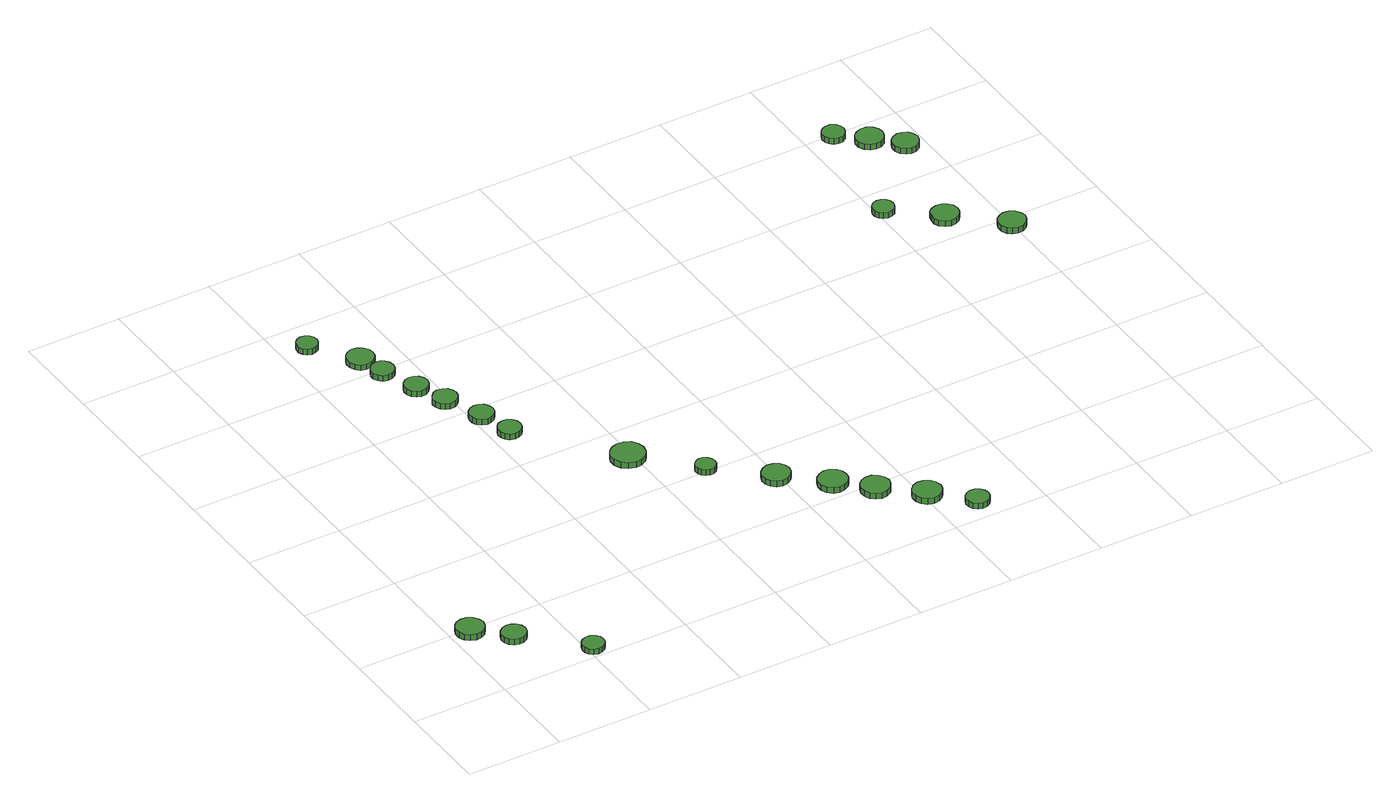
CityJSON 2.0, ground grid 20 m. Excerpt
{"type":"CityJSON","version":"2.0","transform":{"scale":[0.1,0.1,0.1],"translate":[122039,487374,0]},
"CityObjects":{
"tree1":{"type":"SolitaryVegetationObject","attributes":{"function":"something"},"geometry":[{"type":"MultiSurface","lod":"1","boundaries":[[[0,1,2,3,4,5,6,7,8,9,10,11,12,13,14]],[[15,16,17,18,19,20,21,22,23,24,25,26,27,28,29]],[[0,29,28,1]],[[1,28,27,2]],[[2,27,26,3]],[[3,26,25,4]],[[4,25,24,5]],[[5,24,23,6]],[[6,23,22,7]],[[7,22,21,8]],[[8,21,20,9]],[[9,20,19,10]],[[10,19,18,11]],[[11,18,17,12]],[[12,17,16,13]],[[13,16,15,14]],[[14,15,29,0]]]}]},
"tree2":{"type":"SolitaryVegetationObject","attributes":{"function":"something"},"geometry":[{"type":"MultiSurface","lod":"1","boundaries":[[[30,31,32,33,34,35,36,37,38,39,40,41,42,43,44]],[[45,46,47,48,49,50,51,52,53,54,55,56,57,58,59]],[[30,59,58,31]],[[31,58,57,32]],[[32,57,56,33]],[[33,56,55,34]],[[34,55,54,35]],[[35,54,53,36]],[[36,53,52,37]],[[37,52,51,38]],[[38,51,50,39]],[[39,50,49,40]],[[40,49,48,41]],[[41,48,47,42]],[[42,47,46,43]],[[43,46,45,44]],[[44,45,59,30]]]}]},
"tree3":{"type":"SolitaryVegetationObject","attributes":{"function":"something"},"geometry":[{"type":"MultiSurface","lod":"1","boundaries":[[[60,61,62,63,64,65,66,67,68,69,70,71,72,73,74]],[[75,76,77,78,79,80,81,82,83,84,85,86,87,88,89]],[[60,89,88,61]],[[61,88,87,62]],[[62,87,86,63]],[[63,86,85,64]],[[64,85,84,65]],[[65,84,83,66]],[[66,83,82,67]],[[67,82,81,68]],[[68,81,80,69]],[[69,80,79,70]],[[70,79,78,71]],[[71,78,77,72]],[[72,77,76,73]],[[73,76,75,74]],[[74,75,89,60]]]}]},
"tree4":{"type":"SolitaryVegetationObject","attributes":{"function":"something"},"geometry":[{"type":"MultiSurface","lod":"1","boundaries":[[[90,91,92,93,94,95,96,97,98,99,100,101,102,103,104]],[[105,106,107,108,109,110,111,112,113,114,115,116,117,118,119]],[[90,119,118,91]],[[91,118,117,92]],[[92,117,116,93]],[[93,116,115,94]],[[94,115,114,95]],[[95,114,113,96]],[[96,113,112,97]],[[97,112,111,98]],[[98,111,110,99]],[[99,110,109,100]],[[100,109,108,101]],[[101,108,107,102]],[[102,107,106,103]],[[103,106,105,104]],[[104,105,119,90]]]}]},
"tree5":{"type":"SolitaryVegetationObject","attributes":{"function":"something"},"geometry":[{"type":"MultiSurface","lod":"1","boundaries":[[[120,121,122,123,124,125,126,127,128,129,130,131,132,133,134]],[[135,136,137,138,139,140,141,142,143,144,145,146,147,148,149]],[[120,149,148,121]],[[121,148,147,122]],[[122,147,146,123]],[[123,146,145,124]],[[124,145,144,125]],[[125,144,143,126]],[[126,143,142,127]],[[127,142,141,128]],[[128,141,140,129]],[[129,140,139,130]],[[130,139,138,131]],[[131,138,137,132]],[[132,137,136,133]],[[133,136,135,134]],[[134,135,149,120]]]}]},
"tree6":{"type":"SolitaryVegetationObject","attributes":{"function":"something"},"geometry":[{"type":"MultiSurface","lod":"1","boundaries":[[[150,151,152,153,154,155,156,157,158,159,160,161,162,163,164]],[[165,166,167,168,169,170,171,172,173,174,175,176,177,178,179]],[[150,179,178,151]],[[151,178,177,152]],[[152,177,176,153]],[[153,176,175,154]],[[154,175,174,155]],[[155,174,173,156]],[[156,173,172,157]],[[157,172,171,158]],[[158,171,170,159]],[[159,170,169,160]],[[160,169,168,161]],[[161,168,167,162]],[[162,167,166,163]],[[163,166,165,164]],[[164,165,179,150]]]}]},
"tree7":{"type":"SolitaryVegetationObject","attributes":{"function":"something"},"geometry":[{"type":"MultiSurface","lod":"1","boundaries":[[[180,181,182,183,184,185,186,187,188,189,190,191,192,193,194]],[[195,196,197,198,199,200,201,202,203,204,205,206,207,208,209]],[[180,209,208,181]],[[181,208,207,182]],[[182,207,206,183]],[[183,206,205,184]],[[184,205,204,185]],[[185,204,203,186]],[[186,203,202,187]],[[187,202,201,188]],[[188,201,200,189]],[[189,200,199,190]],[[190,199,198,191]],[[191,198,197,192]],[[192,197,196,193]],[[193,196,195,194]],[[194,195,209,180]]]}]},
"tree8":{"type":"SolitaryVegetationObject","attributes":{"function":"something"},"geometry":[{"type":"MultiSurface","lod":"1","boundaries":[[[210,211,212,213,214,215,216,217,218,219,220,221,222,223,224]],[[225,226,227,228,229,230,231,232,233,234,235,236,237,238,239]],[[210,239,238,211]],[[211,238,237,212]],[[212,237,236,213]],[[213,236,235,214]],[[214,235,234,215]],[[215,234,233,216]],[[216,233,232,217]],[[217,232,231,218]],[[218,231,230,219]],[[219,230,229,220]],[[220,229,228,221]],[[221,228,227,222]],[[222,227,226,223]],[[223,226,225,224]],[[224,225,239,210]]]}]},
"tree9":{"type":"SolitaryVegetationObject","attributes":{"function":"something"},"geometry":[{"type":"MultiSurface","lod":"1","boundaries":[[[240,241,242,243,244,245,246,247,248,249,250,251,252,253,254]],[[255,256,257,258,259,260,261,262,263,264,265,266,267,268,269]],[[240,269,268,241]],[[241,268,267,242]],[[242,267,266,243]],[[243,266,265,244]],[[244,265,264,245]],[[245,264,263,246]],[[246,263,262,247]],[[247,262,261,248]],[[248,261,260,249]],[[249,260,259,250]],[[250,259,258,251]],[[251,258,257,252]],[[252,257,256,253]],[[253,256,255,254]],[[254,255,269,240]]]}]},
"tree10":{"type":"SolitaryVegetationObject","attributes":{"function":"something"},"geometry":[{"type":"MultiSurface","lod":"1","boundaries":[[[270,271,272,273,274,275,276,277,278,279,280,281,282,283,284]],[[285,286,287,288,289,290,291,292,293,294,295,296,297,298,299]],[[270,299,298,271]],[[271,298,297,272]],[[272,297,296,273]],[[273,296,295,274]],[[274,295,294,275]],[[275,294,293,276]],[[276,293,292,277]],[[277,292,291,278]],[[278,291,290,279]],[[279,290,289,280]],[[280,289,288,281]],[[281,288,287,282]],[[282,287,286,283]],[[283,286,285,284]],[[284,285,299,270]]]}]},
"tree11":{"type":"SolitaryVegetationObject","attributes":{"function":"something"},"geometry":[{"type":"MultiSurface","lod":"1","boundaries":[[[300,301,302,303,304,305,306,307,308,309,310,311,312,313,314]],[[315,316,317,318,319,320,321,322,323,324,325,326,327,328,329]],[[300,329,328,301]],[[301,328,327,302]],[[302,327,326,303]],[[303,326,325,304]],[[304,325,324,305]],[[305,324,323,306]],[[306,323,322,307]],[[307,322,321,308]],[[308,321,320,309]],[[309,320,319,310]],[[310,319,318,311]],[[311,318,317,312]],[[312,317,316,313]],[[313,316,315,314]],[[314,315,329,300]]]}]},
"tree12":{"type":"SolitaryVegetationObject","attributes":{"function":"something"},"geometry":[{"type":"MultiSurface","lod":"1","boundaries":[[[330,331,332,333,334,335,336,337,338,339,340,341,342,343,344]],[[345,346,347,348,349,350,351,352,353,354,355,356,357,358,359]],[[330,359,358,331]],[[331,358,357,332]],[[332,357,356,333]],[[333,356,355,334]],[[334,355,354,335]],[[335,354,353,336]],[[336,353,352,337]],[[337,352,351,338]],[[338,351,350,339]],[[339,350,349,340]],[[340,349,348,341]],[[341,348,347,342]],[[342,347,346,343]],[[343,346,345,344]],[[344,345,359,330]]]}]},
"tree13":{"type":"SolitaryVegetationObject","attributes":{"function":"something"},"geometry":[{"type":"MultiSurface","lod":"1","boundaries":[[[360,361,362,363,364,365,366,367,368,369,370,371,372,373,374]],[[375,376,377,378,379,380,381,382,383,384,385,386,387,388,389]],[[360,389,388,361]],[[361,388,387,362]],[[362,387,386,363]],[[363,386,385,364]],[[364,385,384,365]],[[365,384,383,366]],[[366,383,382,367]],[[367,382,381,368]],[[368,381,380,369]],[[369,380,379,370]],[[370,379,378,371]],[[371,378,377,372]],[[372,377,376,373]],[[373,376,375,374]],[[374,375,389,360]]]}]},
"tree14":{"type":"SolitaryVegetationObject","attributes":{"function":"something"},"geometry":[{"type":"MultiSurface","lod":"1","boundaries":[[[390,391,392,393,394,395,396,397,398,399,400,401,402,403,404]],[[405,406,407,408,409,410,411,412,413,414,415,416,417,418,419]],[[390,419,418,391]],[[391,418,417,392]],[[392,417,416,393]],[[393,416,415,394]],[[394,415,414,395]],[[395,414,413,396]],[[396,413,412,397]],[[397,412,411,398]],[[398,411,410,399]],[[399,410,409,400]],[[400,409,408,401]],[[401,408,407,402]],[[402,407,406,403]],[[403,406,405,404]],[[404,405,419,390]]]}]},
"tree15":{"type":"SolitaryVegetationObject","attributes":{"function":"something"},"geometry":[{"type":"MultiSurface","lod":"1","boundaries":[[[420,421,422,423,424,425,426,427,428,429,430,431,432,433,434]],[[435,436,437,438,439,440,441,442,443,444,445,446,447,448,449]],[[420,449,448,421]],[[421,448,447,422]],[[422,447,446,423]],[[423,446,445,424]],[[424,445,444,425]],[[425,444,443,426]],[[426,443,442,427]],[[427,442,441,428]],[[428,441,440,429]],[[429,440,439,430]],[[430,439,438,431]],[[431,438,437,432]],[[432,437,436,433]],[[433,436,435,434]],[[434,435,449,420]]]}]},
"tree16":{"type":"SolitaryVegetationObject","attributes":{"function":"something"},"geometry":[{"type":"MultiSurface","lod":"1","boundaries":[[[450,451,452,453,454,455,456,457,458,459,460,461,462,463,464]],[[465,466,467,468,469,470,471,472,473,474,475,476,477,478,479]],[[450,479,478,451]],[[451,478,477,452]],[[452,477,476,453]],[[453,476,475,454]],[[454,475,474,455]],[[455,474,473,456]],[[456,473,472,457]],[[457,472,471,458]],[[458,471,470,459]],[[459,470,469,460]],[[460,469,468,461]],[[461,468,467,462]],[[462,467,466,463]],[[463,466,465,464]],[[464,465,479,450]]]}]},
"tree17":{"type":"SolitaryVegetationObject","attributes":{"function":"something"},"geometry":[{"type":"MultiSurface","lod":"1","boundaries":[[[480,481,482,483,484,485,486,487,488,489,490,491,492,493,494]],[[495,496,497,498,499,500,501,502,503,504,505,506,507,508,509]],[[480,509,508,481]],[[481,508,507,482]],[[482,507,506,483]],[[483,506,505,484]],[[484,505,504,485]],[[485,504,503,486]],[[486,503,502,487]],[[487,502,501,488]],[[488,501,500,489]],[[489,500,499,490]],[[490,499,498,491]],[[491,498,497,492]],[[492,497,496,493]],[[493,496,495,494]],[[494,495,509,480]]]}]},
"tree18":{"type":"SolitaryVegetationObject","attributes":{"function":"something"},"geometry":[{"type":"MultiSurface","lod":"1","boundaries":[[[510,511,512,513,514,515,516,517,518,519,520,521,522,523,524]],[[525,526,527,528,529,530,531,532,533,534,535,536,537,538,539]],[[510,539,538,511]],[[511,538,537,512]],[[512,537,536,513]],[[513,536,535,514]],[[514,535,534,515]],[[515,534,533,516]],[[516,533,532,517]],[[517,532,531,518]],[[518,531,530,519]],[[519,530,529,520]],[[520,529,528,521]],[[521,528,527,522]],[[522,527,526,523]],[[523,526,525,524]],[[524,525,539,510]]]}]},
"tree19":{"type":"SolitaryVegetationObject","attributes":{"function":"something"},"geometry":[{"type":"MultiSurface","lod":"1","boundaries":[[[540,541,542,543,544,545,546,547,548,549,550,551,552,553,554]],[[555,556,557,558,559,560,561,562,563,564,565,566,567,568,569]],[[540,569,568,541]],[[541,568,567,542]],[[542,567,566,543]],[[543,566,565,544]],[[544,565,564,545]],[[545,564,563,546]],[[546,563,562,547]],[[547,562,561,548]],[[548,561,560,549]],[[549,560,559,550]],[[550,559,558,551]],[[551,558,557,552]],[[552,557,556,553]],[[553,556,555,554]],[[554,555,569,540]]]}]},
"tree20":{"type":"SolitaryVegetationObject","attributes":{"function":"something"},"geometry":[{"type":"MultiSurface","lod":"1","boundaries":[[[570,571,572,573,574,575,576,577,578,579,580,581,582,583,584]],[[585,586,587,588,589,590,591,592,593,594,595,596,597,598,599]],[[570,599,598,571]],[[571,598,597,572]],[[572,597,596,573]],[[573,596,595,574]],[[574,595,594,575]],[[575,594,593,576]],[[576,593,592,577]],[[577,592,591,578]],[[578,591,590,579]],[[579,590,589,580]],[[580,589,588,581]],[[581,588,587,582]],[[582,587,586,583]],[[583,586,585,584]],[[584,585,599,570]]]}]},
"tree21":{"type":"SolitaryVegetationObject","attributes":{"function":"something"},"geometry":[{"type":"MultiSurface","lod":"1","boundaries":[[[600,601,602,603,604,605,606,607,608,609,610,611,612,613,614]],[[615,616,617,618,619,620,621,622,623,624,625,626,627,628,629]],[[600,629,628,601]],[[601,628,627,602]],[[602,627,626,603]],[[603,626,625,604]],[[604,625,624,605]],[[605,624,623,606]],[[606,623,622,607]],[[607,622,621,608]],[[608,621,620,609]],[[609,620,619,610]],[[610,619,618,611]],[[611,618,617,612]],[[612,617,616,613]],[[613,616,615,614]],[[614,615,629,600]]]}]},
"tree22":{"type":"SolitaryVegetationObject","attributes":{"function":"something"},"geometry":[{"type":"MultiSurface","lod":"1","boundaries":[[[630,631,632,633,634,635,636,637,638,639,640,641,642,643,644]],[[645,646,647,648,649,650,651,652,653,654,655,656,657,658,659]],[[630,659,658,631]],[[631,658,657,632]],[[632,657,656,633]],[[633,656,655,634]],[[634,655,654,635]],[[635,654,653,636]],[[636,653,652,637]],[[637,652,651,638]],[[638,651,650,639]],[[639,650,649,640]],[[640,649,648,641]],[[641,648,647,642]],[[642,647,646,643]],[[643,646,645,644]],[[644,645,659,630]]]}]},
"tree23":{"type":"SolitaryVegetationObject","attributes":{"function":"something"},"geometry":[{"type":"MultiSurface","lod":"1","boundaries":[[[660,661,662,663,664,665,666,667,668,669,670,671,672,673,674]],[[675,676,677,678,679,680,681,682,683,684,685,686,687,688,689]],[[660,689,688,661]],[[661,688,687,662]],[[662,687,686,663]],[[663,686,685,664]],[[664,685,684,665]],[[665,684,683,666]],[[666,683,682,667]],[[667,682,681,668]],[[668,681,680,669]],[[669,680,679,670]],[[670,679,678,671]],[[671,678,677,672]],[[672,677,676,673]],[[673,676,675,674]],[[674,675,689,660]]]}]}
},
"vertices":[
[67,187,19],[64,198,19],[57,208,19],[47,214,19],[35,215,19],[23,212,19],[15,204,19],[10,193,19],[10,181,19],[15,170,19],[23,162,19],[35,158,19],[47,159,19],[57,165,19],[64,175,19],[64,175,6],[57,165,6],[47,159,6],[35,158,6],[23,162,6],[15,170,6],[10,181,6],[10,193,6],[15,204,6],[23,212,6],[35,215,6],[47,214,6],[57,208,6],[64,198,6],[67,187,6],
[127,132,16],[125,142,16],[119,151,16],[109,156,16],[99,157,16],[89,154,16],[81,147,16],[77,137,16],[77,127,16],[81,117,16],[89,110,16],[99,107,16],[109,108,16],[119,113,16],[125,121,16],[125,121,3],[119,113,3],[109,108,3],[99,107,3],[89,110,3],[81,117,3],[77,127,3],[77,137,3],[81,147,3],[89,154,3],[99,157,3],[109,156,3],[119,151,3],[125,142,3],[127,132,3],
[236,27,14],[234,36,14],[228,43,14],[220,48,14],[211,49,14],[202,46,14],[195,40,14],[191,31,14],[191,22,14],[195,13,14],[202,7,14],[211,4,14],[220,5,14],[228,10,14],[234,17,14],[234,17,2],[228,10,2],[220,5,2],[211,4,2],[202,7,2],[195,13,2],[191,22,2],[191,31,2],[195,40,2],[202,46,2],[211,49,2],[220,48,2],[228,43,2],[234,36,2],[236,27,2],
[275,1130,17],[273,1139,17],[268,1146,17],[260,1151,17],[251,1152,17],[242,1149,17],[236,1143,17],[232,1135,17],[232,1125,17],[236,1117,17],[242,1111,17],[251,1108,17],[260,1109,17],[268,1114,17],[273,1121,17],[273,1121,4],[268,1114,4],[260,1109,4],[251,1108,4],[242,1111,4],[236,1117,4],[232,1125,4],[232,1135,4],[236,1143,4],[242,1149,4],[251,1152,4],[260,1151,4],[268,1146,4],[273,1139,4],[275,1130,4],
[357,987,15],[355,997,15],[349,1005,15],[341,1010,15],[331,1011,15],[321,1008,15],[314,1001,15],[310,992,15],[310,982,15],[314,973,15],[321,966,15],[331,963,15],[341,964,15],[349,969,15],[355,977,15],[355,977,2],[349,969,2],[341,964,2],[331,963,2],[321,966,2],[314,973,2],[310,982,2],[310,992,2],[314,1001,2],[321,1008,2],[331,1011,2],[341,1010,2],[349,1005,2],[355,997,2],[357,987,2],
[345,1042,15],[343,1053,15],[336,1063,15],[326,1068,15],[314,1070,15],[303,1066,15],[295,1058,15],[290,1048,15],[290,1036,15],[295,1025,15],[303,1017,15],[314,1014,15],[326,1015,15],[336,1021,15],[343,1030,15],[343,1030,3],[336,1021,3],[326,1015,3],[314,1014,3],[303,1017,3],[295,1025,3],[290,1036,3],[290,1048,3],[295,1058,3],[303,1066,3],[314,1070,3],[326,1068,3],[336,1063,3],[343,1053,3],[345,1042,3],
[387,912,14],[385,922,14],[379,931,14],[370,936,14],[359,937,14],[350,934,14],[342,927,14],[338,918,14],[338,907,14],[342,898,14],[350,891,14],[359,887,14],[370,889,14],[379,894,14],[385,902,14],[385,902,1],[379,894,1],[370,889,1],[359,887,1],[350,891,1],[342,898,1],[338,907,1],[338,918,1],[342,927,1],[350,934,1],[359,937,1],[370,936,1],[379,931,1],[385,922,1],[387,912,1],
[412,849,15],[410,859,15],[404,867,15],[395,872,15],[384,874,15],[374,870,15],[367,863,15],[362,854,15],[362,844,15],[367,834,15],[374,827,15],[384,824,15],[395,825,15],[404,830,15],[410,839,15],[410,839,2],[404,830,2],[395,825,2],[384,824,2],[374,827,2],[367,834,2],[362,844,2],[362,854,2],[367,863,2],[374,870,2],[384,874,2],[395,872,2],[404,867,2],[410,859,2],[412,849,2],
[460,695,20],[458,705,20],[452,713,20],[444,718,20],[434,719,20],[424,716,20],[417,709,20],[413,700,20],[413,690,20],[417,681,20],[424,674,20],[434,671,20],[444,672,20],[452,677,20],[458,685,20],[458,685,7],[452,677,7],[444,672,7],[434,671,7],[424,674,7],[417,681,7],[413,690,7],[413,700,7],[417,709,7],[424,716,7],[434,719,7],[444,718,7],[452,713,7],[458,705,7],[460,695,7],
[443,767,17],[441,777,17],[435,786,17],[426,791,17],[416,792,17],[406,789,17],[398,782,17],[394,772,17],[394,762,17],[398,753,17],[406,746,17],[416,742,17],[426,744,17],[435,749,17],[441,757,17],[441,757,4],[435,749,4],[426,744,4],[416,742,4],[406,746,4],[398,753,4],[394,762,4],[394,772,4],[398,782,4],[406,789,4],[416,792,4],[426,791,4],[435,786,4],[441,777,4],[443,767,4],
[618,507,21],[615,521,21],[607,533,21],[594,540,21],[580,541,21],[566,537,21],[555,527,21],[549,514,21],[549,500,21],[555,487,21],[566,477,21],[580,472,21],[594,474,21],[607,481,21],[615,493,21],[615,493,8],[607,481,8],[594,474,8],[580,472,8],[566,477,8],[555,487,8],[549,500,8],[549,514,8],[555,527,8],[566,537,8],[580,541,8],[594,540,8],[607,533,8],[615,521,8],[618,507,8],
[714,405,16],[712,413,16],[707,420,16],[700,425,16],[691,426,16],[683,423,16],[676,417,16],[673,409,16],[673,401,16],[676,393,16],[683,387,16],[691,384,16],[700,385,16],[707,389,16],[712,396,16],[712,396,3],[707,389,3],[700,385,3],[691,384,3],[683,387,3],[676,393,3],[673,401,3],[673,409,3],[676,417,3],[683,423,3],[691,426,3],[700,425,3],[707,420,3],[712,413,3],[714,405,3],
[822,313,15],[820,325,15],[813,334,15],[802,340,15],[790,342,15],[779,338,15],[770,330,15],[765,319,15],[765,307,15],[770,296,15],[779,288,15],[790,284,15],[802,286,15],[813,292,15],[820,301,15],[820,301,2],[813,292,2],[802,286,2],[790,284,2],[779,288,2],[770,296,2],[765,307,2],[765,319,2],[770,330,2],[779,338,2],[790,342,2],[802,340,2],[813,334,2],[820,325,2],[822,313,2],
[904,240,15],[902,252,15],[895,262,15],[884,269,15],[871,270,15],[860,266,15],[850,258,15],[845,246,15],[845,234,15],[850,223,15],[860,214,15],[871,210,15],[884,212,15],[895,218,15],[902,228,15],[902,228,2],[895,218,2],[884,212,2],[871,210,2],[860,214,2],[850,223,2],[845,234,2],[845,246,2],[850,258,2],[860,266,2],[871,270,2],[884,269,2],[895,262,2],[902,252,2],[904,240,2],
[964,183,14],[961,195,14],[954,205,14],[943,212,14],[931,213,14],[919,209,14],[910,201,14],[905,189,14],[905,177,14],[910,165,14],[919,157,14],[931,153,14],[943,155,14],[954,161,14],[961,171,14],[961,171,1],[954,161,1],[943,155,1],[931,153,1],[919,157,1],[910,165,1],[905,177,1],[905,189,1],[910,201,1],[919,209,1],[931,213,1],[943,212,1],[954,205,1],[961,195,1],[964,183,1],
[1038,117,15],[1035,129,15],[1028,139,15],[1017,145,15],[1005,147,15],[993,143,15],[984,134,15],[979,123,15],[979,111,15],[984,99,15],[993,91,15],[1005,87,15],[1017,88,15],[1028,95,15],[1035,105,15],[1035,105,2],[1028,95,2],[1017,88,2],[1005,87,2],[993,91,2],[984,99,2],[979,111,2],[979,123,2],[984,134,2],[993,143,2],[1005,147,2],[1017,145,2],[1028,139,2],[1035,129,2],[1038,117,2],
[1103,50,14],[1101,59,14],[1095,67,14],[1086,72,14],[1076,73,14],[1067,70,14],[1060,64,14],[1056,55,14],[1056,45,14],[1060,36,14],[1067,29,14],[1076,26,14],[1086,27,14],[1095,32,14],[1101,40,14],[1101,40,1],[1095,32,1],[1086,27,1],[1076,26,1],[1067,29,1],[1060,36,1],[1056,45,1],[1056,55,1],[1060,64,1],[1067,70,1],[1076,73,1],[1086,72,1],[1095,67,1],[1101,59,1],[1103,50,1],
[1429,929,24],[1427,938,24],[1422,945,24],[1414,950,24],[1405,951,24],[1396,948,24],[1389,942,24],[1385,933,24],[1385,924,24],[1389,916,24],[1396,910,24],[1405,907,24],[1414,908,24],[1422,912,24],[1427,920,24],[1427,920,11],[1422,912,11],[1414,908,11],[1405,907,11],[1396,910,11],[1389,916,11],[1385,924,11],[1385,933,11],[1389,942,11],[1396,948,11],[1405,951,11],[1414,950,11],[1422,945,11],[1427,938,11],[1429,929,11],
[1524,851,24],[1522,863,24],[1515,872,24],[1505,878,24],[1493,879,24],[1482,876,24],[1473,868,24],[1469,857,24],[1469,845,24],[1473,835,24],[1482,827,24],[1493,823,24],[1505,825,24],[1515,830,24],[1522,840,24],[1522,840,11],[1515,830,11],[1505,825,11],[1493,823,11],[1482,827,11],[1473,835,11],[1469,845,11],[1469,857,11],[1473,868,11],[1482,876,11],[1493,879,11],[1505,878,11],[1515,872,11],[1522,863,11],[1524,851,11],
[1474,1182,25],[1472,1191,25],[1467,1199,25],[1458,1204,25],[1449,1205,25],[1440,1202,25],[1433,1196,25],[1429,1187,25],[1429,1177,25],[1433,1169,25],[1440,1162,25],[1449,1159,25],[1458,1160,25],[1467,1165,25],[1472,1173,25],[1472,1173,12],[1467,1165,12],[1458,1160,12],[1449,1159,12],[1440,1162,12],[1433,1169,12],[1429,1177,12],[1429,1187,12],[1433,1196,12],[1440,1202,12],[1449,1205,12],[1458,1204,12],[1467,1199,12],[1472,1191,12],[1474,1182,12],
[1621,765,24],[1618,776,24],[1611,786,24],[1601,792,24],[1589,793,24],[1578,789,24],[1570,782,24],[1565,771,24],[1565,759,24],[1570,748,24],[1578,741,24],[1589,737,24],[1601,738,24],[1611,744,24],[1618,754,24],[1618,754,11],[1611,744,11],[1601,738,11],[1589,737,11],[1578,741,11],[1570,748,11],[1565,759,11],[1565,771,11],[1570,782,11],[1578,789,11],[1589,793,11],[1601,792,11],[1611,786,11],[1618,776,11],[1621,765,11],
[1531,1135,25],[1529,1146,25],[1522,1156,25],[1512,1162,25],[1500,1163,25],[1489,1159,25],[1480,1152,25],[1475,1141,25],[1475,1129,25],[1480,1118,25],[1489,1111,25],[1500,1107,25],[1512,1108,25],[1522,1114,25],[1529,1124,25],[1529,1124,12],[1522,1114,12],[1512,1108,12],[1500,1107,12],[1489,1111,12],[1480,1118,12],[1475,1129,12],[1475,1141,12],[1480,1152,12],[1489,1159,12],[1500,1163,12],[1512,1162,12],[1522,1156,12],[1529,1146,12],[1531,1135,12],
[1580,1087,25],[1577,1098,25],[1571,1107,25],[1561,1112,25],[1550,1114,25],[1540,1110,25],[1531,1103,25],[1527,1092,25],[1527,1081,25],[1531,1071,25],[1540,1064,25],[1550,1060,25],[1561,1061,25],[1571,1067,25],[1577,1076,25],[1577,1076,12],[1571,1067,12],[1561,1061,12],[1550,1060,12],[1540,1064,12],[1531,1071,12],[1527,1081,12],[1527,1092,12],[1531,1103,12],[1540,1110,12],[1550,1114,12],[1561,1112,12],[1571,1107,12],[1577,1098,12],[1580,1087,12]
]}
